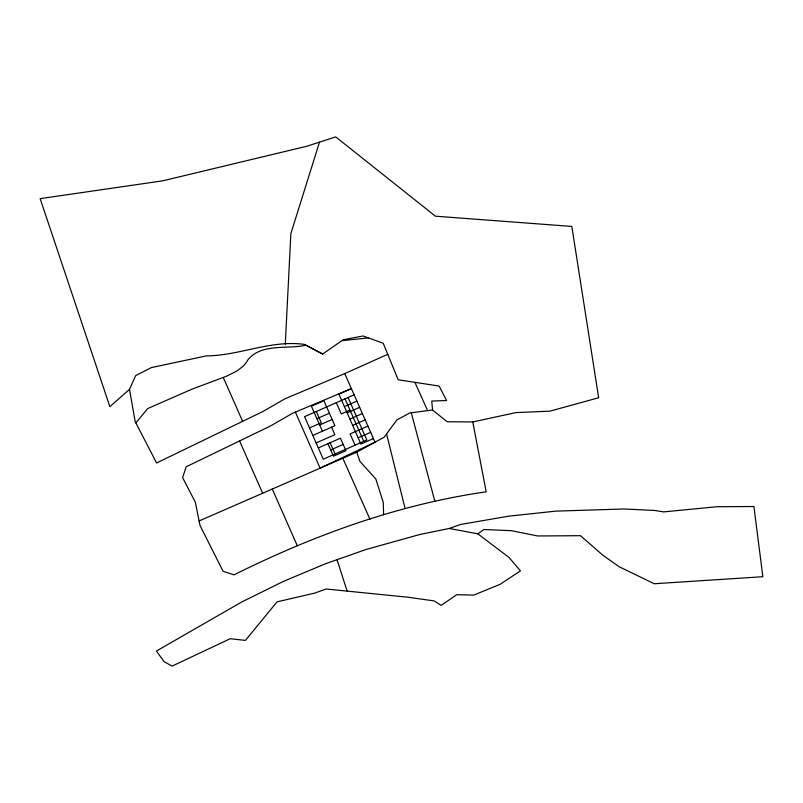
<?xml version="1.0" encoding="UTF-8"?>
<svg xmlns="http://www.w3.org/2000/svg" width="803" height="803" viewBox="0 0 803 803"><rect width="100%" height="100%" fill="white"/><g stroke="black" fill="none" stroke-linecap="round" stroke-linejoin="round"><path stroke-width="1.2" d="M285.296 344.226L290.857 233.613L319.504 142.141L335.714 136.891L435.407 216.188L571.816 226.426L598.657 397.746L549.935 411.156L515.988 412.601L472.776 421.946L447.13 421.746L432.566 409.992L431.753 401.068L446.588 400.516L439.131 386.052L398.178 379.769L383.222 343.252L363.076 335.975L343.162 339.789L322.645 354.013L305.903 345.2C287.173 349.526 261.698 342.991 247.966 359.744A24.03 24.03 0 0 1 241.773 367.282L236.905 370.996L226.747 376.105L191.907 389.204L147.752 408.536L135.848 422.91M319.504 142.141L306.766 146.256L162.567 180.856L40.15 198.642L109.87 406.669L129.494 389.385L135.687 375.593L151.365 367.593L206.361 355.89C239.625 355.649 270.852 339.719 304.387 344.397L322.645 354.013M477.815 533.824L483.958 529.518L511.431 530.693L537.659 535.962L580.479 535.691L602.611 555.014L619.063 566.697L654.274 583.751L762.85 576.715L753.917 506.512L716.918 506.733L663.569 511.902L655.097 510.507L624.021 508.982L555.786 511.13L508.66 516.168L460.651 524.449L449.258 528.464L419.788 534.507L366.128 549.463L325.536 563.736L283.509 581.342L241.773 601.969L156.414 651.042L164.093 661.632L172.113 666.109L230.22 638.726L245.427 640.392L277.045 601.859L314.415 593.166L326.229 589.011L408.185 597.251L434.092 600.905L441.148 605.422L456.686 594.712L473.79 595.093L500.078 584.333L520.424 570.883L509.152 557.583L477.815 533.824L449.258 528.464M472.776 421.946L486.186 491.817C398.097 504.414 313.391 535.31 234.004 574.858L223.093 571.294L200.067 525.624L199.124 520.956L356.753 452.189L384.175 437.193L396.873 419.919L409.911 412.943L432.566 409.992M129.494 389.385L135.185 421.625L156.585 462.97L262.922 411.497L284.824 398.87L344.758 373.596L387.759 354.334M351.373 388.602L338.886 394.112L360.918 444.079L373.415 438.568M354.133 394.845L304.548 416.667L323.308 459.196L366.82 440.004L348.06 397.475M316.914 418.724L329.401 413.214M344.387 406.599L356.883 401.088M309.516 427.939L321.28 422.749L316.312 411.477M349.988 410.092L341.275 413.936L336.296 402.664M319.664 424.968L332.161 419.457M347.147 412.842L359.644 407.332M312.829 435.447L334.911 425.7L323.89 400.717L311.403 406.228L322.425 431.211M349.897 419.096L362.394 413.585M352.658 425.339L365.154 419.828M316.141 442.945L334.871 434.674L331.569 427.176M318.339 447.923L340.422 438.197L345.932 450.694L333.446 456.204L327.935 443.708M367.904 426.072L350.088 433.921L355.056 445.193M330.685 449.951L343.182 444.44M358.168 437.826L370.665 432.315M351.383 388.602L292.151 413.485L270.551 425.951L186.155 466.794L182.602 477.614L195.33 502.196L199.124 520.956M341.877 340.683L368.396 337.892M414.9 382.338L427.648 410.634M342.821 458.262L369.952 519.22M344.758 373.596L375.021 442.202L320.106 468.179L295.374 412.1M345.009 398.82L363.769 441.349M330.103 442.734L335.072 454.006M223.264 377.45L242.616 421.324M272.277 489.037L297.271 545.679M239.575 440.937L262.651 493.243M356.753 452.189L359.935 461.404L375.834 479.01L383.282 502.457L383.593 514.683M337.059 559.681L347.107 591.128M411.277 412.772L434.865 501.333M386.564 433.941L405.113 508.61"/></g></svg>
